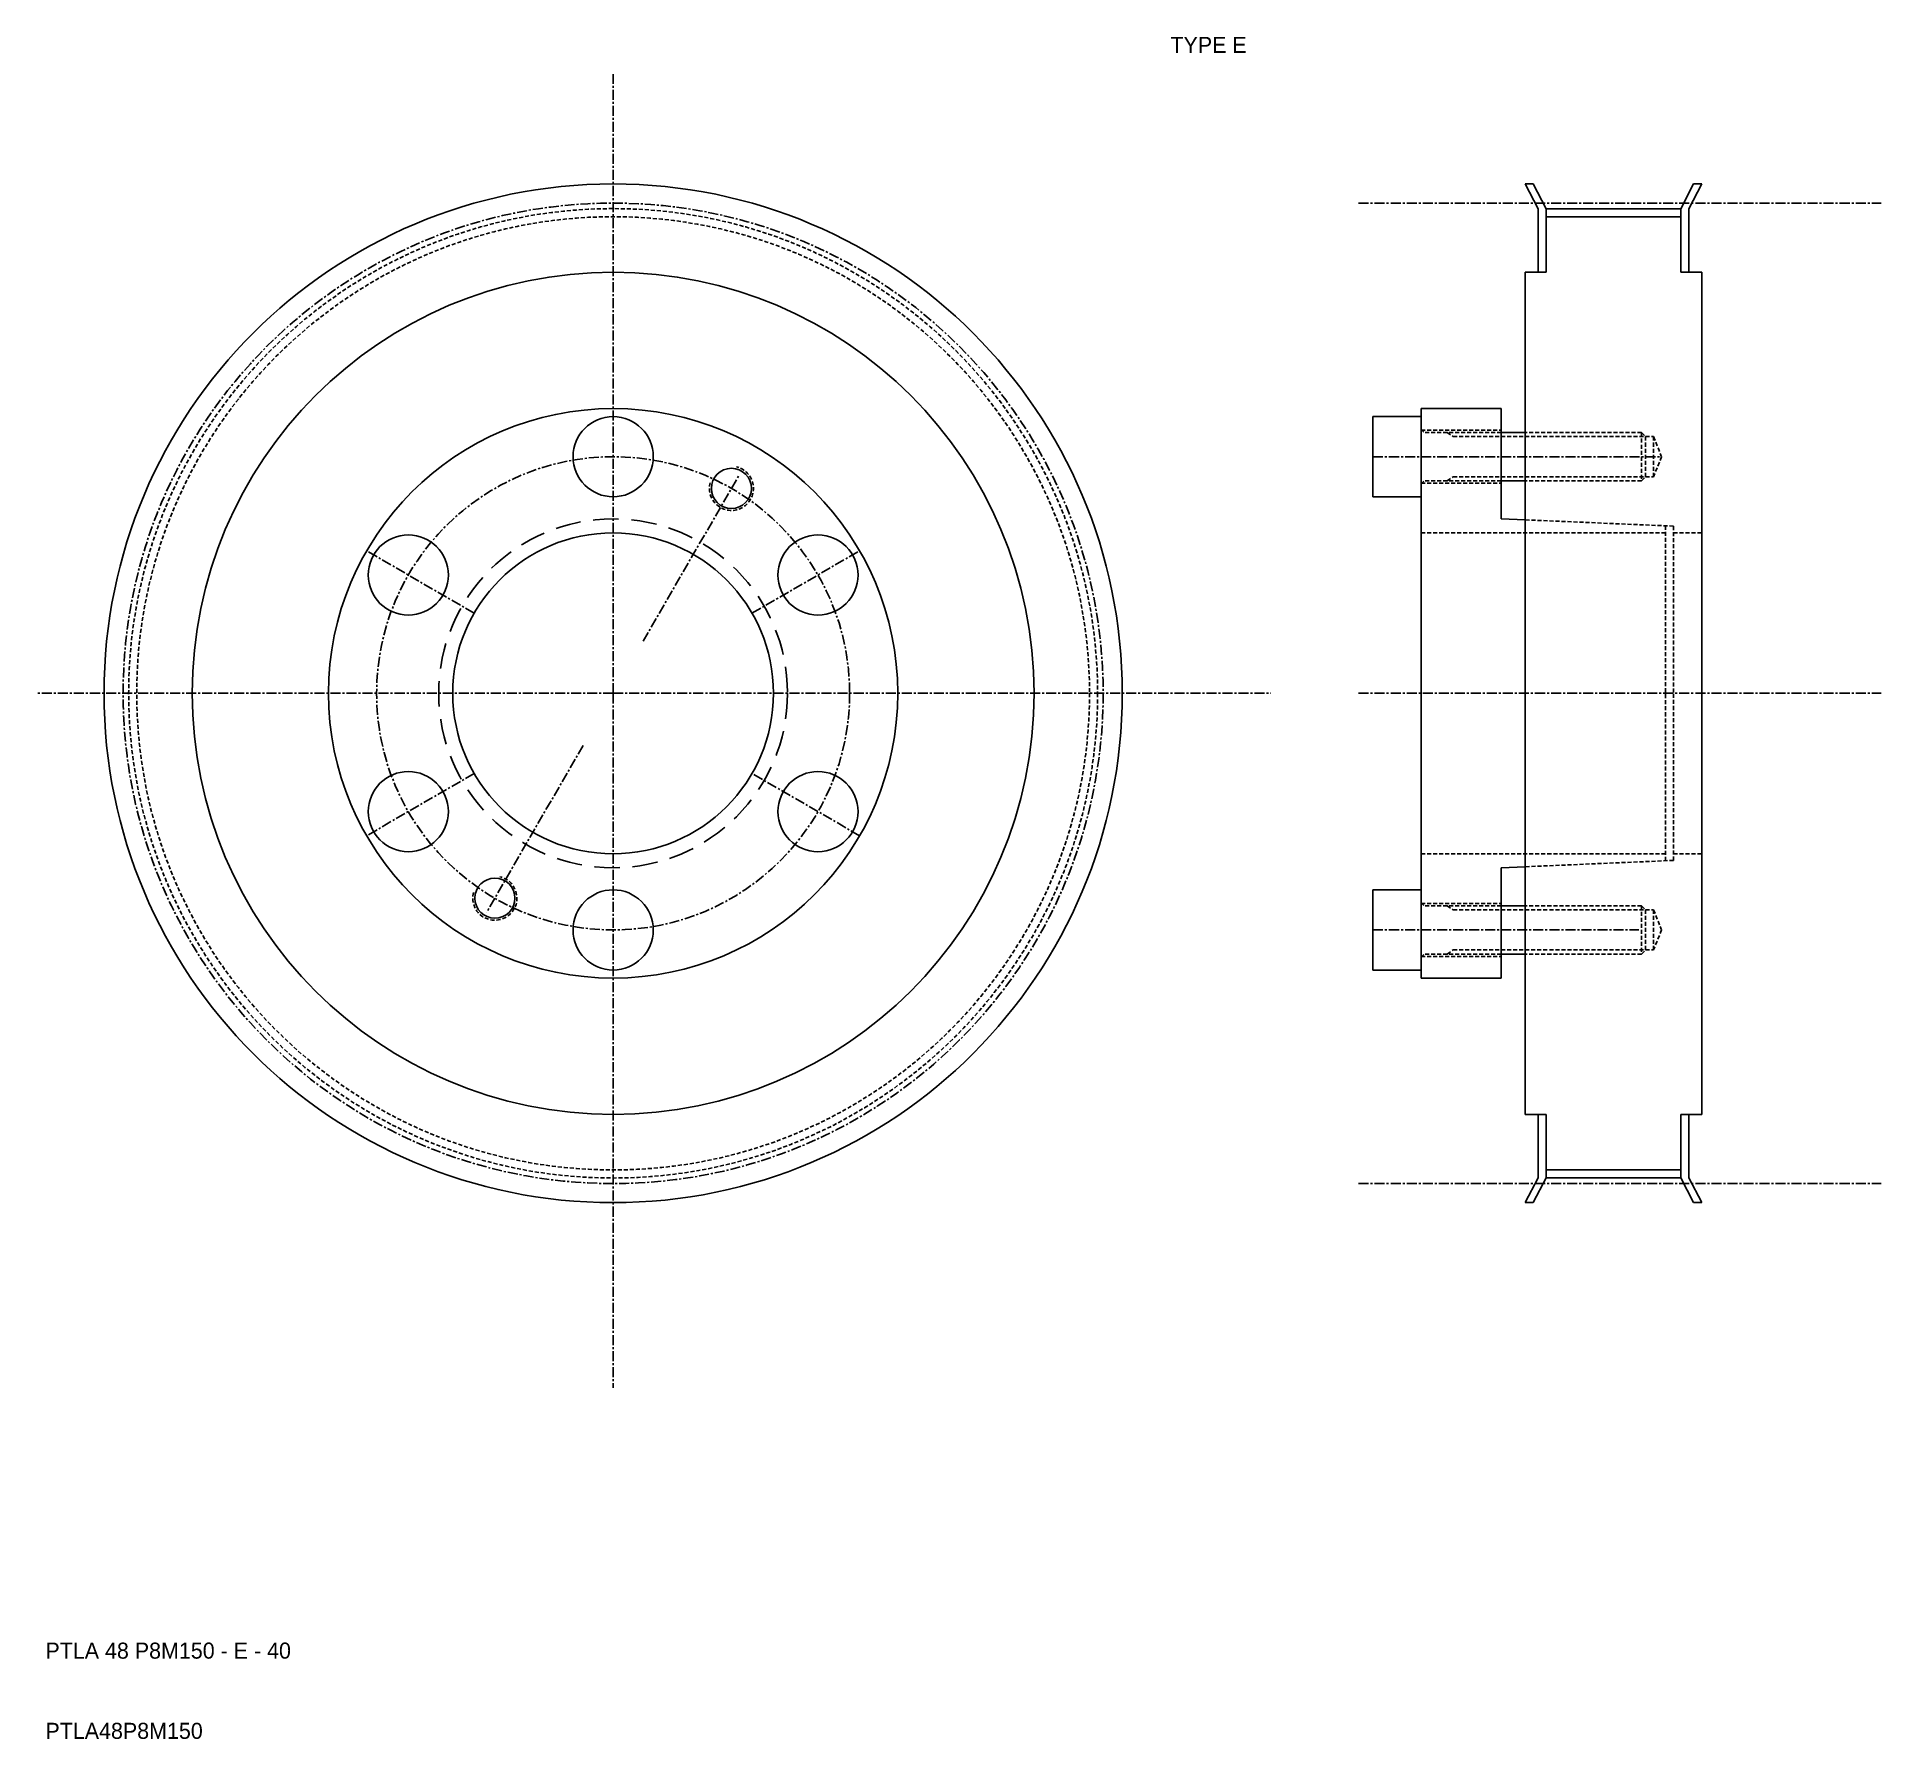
# Model space of a CAD drawing. Extents: x -265 to -35, y 857 to 1069.
import ezdxf

# ---------------------------------------------------------------- set-up
doc = ezdxf.new("R2010")
doc.units = 0
for name, pattern in [('CENTER', [2, 1.25, -0.25, 0.25, -0.25]), ('DASHED', [0.75, 0.5, -0.25]), ('HIDDEN2', [4.7625, 3.175, -1.5875])]:
    doc.linetypes.add(name, pattern=pattern)
doc.layers.get('0').update_dxf_attribs({"linetype": 'CONTINUOUS'})
doc.layers.add('CENTER', color=1, linetype='CENTER')

msp = doc.modelspace()

# ---------------------------------------------------------------- linework, layer by layer
at = {"color": 7, "linetype": 'CONTINUOUS'}
for p, q in [((-78.81, 1050.83), (-79.81, 1050.83)), ((-78.21, 1047.75), (-79.81, 1050.83)), ((-77.21, 1047.75), (-78.81, 1050.83)), ((-60.41, 1047.75), (-58.81, 1050.83)), ((-59.41, 1047.75), (-57.81, 1050.83)), ((-58.81, 1050.83), (-57.81, 1050.83)), ((-78.21, 1047.75), (-78.21, 1039.83)), ((-77.21, 1047.75), (-60.41, 1047.75)), ((-77.21, 1047.75), (-77.21, 1039.83)), ((-77.21, 1046.75), (-60.41, 1046.75)), ((-60.41, 1047.75), (-60.41, 1039.83)), ((-59.41, 1047.75), (-59.41, 1039.83)), ((-77.21, 1039.83), (-79.81, 1039.83)), ((-79.81, 1039.83), (-79.81, 987.33)), ((-60.41, 1039.83), (-57.81, 1039.83)), ((-57.81, 1039.83), (-57.81, 987.33)), ((-57.81, 1039.83), (-57.81, 987.33)), ((-92.81, 1021.83), (-98.81, 1021.83)), ((-98.81, 1021.83), (-98.81, 1011.83)), ((-92.81, 1022.83), (-92.81, 987.33)), ((-82.81, 1022.83), (-92.81, 1022.83)), ((-92.81, 1021.83), (-92.81, 1006.83)), ((-92.81, 1021.83), (-92.81, 1020.23)), ((-82.81, 1022.83), (-82.81, 1009.08)), ((-92.81, 1020.23), (-92.81, 1013.43)), ((-79.81, 1019.83), (-82.81, 1019.83)), ((-92.81, 1013.43), (-92.81, 1011.83)), ((-79.81, 1013.83), (-82.81, 1013.83)), ((-98.81, 1011.83), (-92.81, 1011.83)), ((-79.81, 1008.96), (-82.81, 1009.08)), ((-92.81, 951.83), (-92.81, 987.33)), ((-79.81, 934.83), (-79.81, 987.33)), ((-57.81, 934.83), (-57.81, 987.33)), ((-57.81, 934.83), (-57.81, 987.33)), ((-79.81, 965.71), (-82.81, 965.58)), ((-82.81, 951.83), (-82.81, 965.58)), ((-92.81, 962.83), (-98.81, 962.83)), ((-98.81, 962.83), (-98.81, 952.83)), ((-92.81, 962.83), (-92.81, 961.23)), ((-92.81, 961.23), (-92.81, 954.43)), ((-79.81, 960.83), (-82.81, 960.83)), ((-79.81, 954.83), (-82.81, 954.83)), ((-98.81, 952.83), (-92.81, 952.83)), ((-92.81, 954.43), (-92.81, 952.83)), ((-82.81, 951.83), (-92.81, 951.83)), ((-77.21, 934.83), (-79.81, 934.83)), ((-78.21, 926.91), (-78.21, 934.83)), ((-77.21, 926.91), (-77.21, 934.83)), ((-60.41, 926.91), (-60.41, 934.83)), ((-60.41, 934.83), (-57.81, 934.83)), ((-59.41, 926.91), (-59.41, 934.83)), ((-77.21, 927.91), (-60.41, 927.91)), ((-78.21, 926.91), (-79.81, 923.83)), ((-77.21, 926.91), (-78.81, 923.83)), ((-77.21, 926.91), (-60.41, 926.91)), ((-60.41, 926.91), (-58.81, 923.83)), ((-59.41, 926.91), (-57.81, 923.83)), ((-78.81, 923.83), (-79.81, 923.83)), ((-58.81, 923.83), (-57.81, 923.83))]:
    msp.add_line(p, q, dxfattribs=at)
at = {"color": 3, "linetype": 'DASHED'}
for p, q in [((-92.81, 1020.23), (-92.41, 1019.83)), ((-92.81, 1020.13), (-82.81, 1020.13)), ((-82.81, 1019.83), (-92.41, 1019.83)), ((-89.56, 1019.83), (-88.81, 1019.33)), ((-88.81, 1019.33), (-82.81, 1019.33)), ((-82.81, 1019.33), (-63.81, 1019.33)), ((-65.31, 1019.83), (-79.81, 1019.83)), ((-65.31, 1019.83), (-65.31, 1013.83)), ((-65.31, 1019.83), (-64.81, 1019.33)), ((-64.81, 1019.33), (-64.81, 1014.33)), ((-63.81, 1019.33), (-62.81, 1016.83)), ((-63.81, 1019.33), (-63.81, 1014.33)), ((-62.81, 1016.83), (-63.81, 1014.33)), ((-92.81, 1013.43), (-92.41, 1013.83)), ((-92.81, 1013.53), (-82.81, 1013.53)), ((-82.81, 1013.83), (-92.41, 1013.83)), ((-89.56, 1013.83), (-88.81, 1014.33)), ((-88.81, 1014.33), (-82.81, 1014.33)), ((-82.81, 1014.33), (-63.81, 1014.33)), ((-65.31, 1013.83), (-79.81, 1013.83)), ((-65.31, 1013.83), (-64.81, 1014.33)), ((-61.31, 1008.17), (-79.81, 1008.96)), ((-62.31, 1008.21), (-62.31, 987.33)), ((-61.31, 1008.17), (-61.31, 987.33)), ((-62.31, 1007.33), (-92.81, 1007.33)), ((-61.31, 1007.33), (-57.81, 1007.33)), ((-61.31, 1007.33), (-61.31, 1007.33)), ((-62.31, 966.46), (-62.31, 987.33)), ((-61.31, 966.5), (-61.31, 987.33)), ((-62.31, 967.33), (-92.81, 967.33)), ((-61.31, 966.5), (-79.81, 965.71)), ((-61.31, 967.33), (-57.81, 967.33)), ((-92.81, 961.23), (-92.41, 960.83)), ((-92.81, 961.13), (-82.81, 961.13)), ((-82.81, 960.83), (-92.41, 960.83)), ((-89.56, 960.83), (-88.81, 960.33)), ((-88.81, 960.33), (-82.81, 960.33)), ((-82.81, 960.33), (-63.81, 960.33)), ((-65.31, 960.83), (-79.81, 960.83)), ((-65.31, 960.83), (-65.31, 954.83)), ((-65.31, 960.83), (-64.81, 960.33)), ((-64.81, 960.33), (-64.81, 955.33)), ((-63.81, 960.33), (-63.81, 955.33)), ((-63.81, 960.33), (-62.81, 957.83)), ((-62.81, 957.83), (-63.81, 955.33)), ((-92.81, 954.43), (-92.41, 954.83)), ((-82.81, 954.83), (-92.41, 954.83)), ((-89.56, 954.83), (-88.81, 955.33)), ((-88.81, 955.33), (-82.81, 955.33)), ((-82.81, 955.33), (-63.81, 955.33)), ((-65.31, 954.83), (-79.81, 954.83)), ((-65.31, 954.83), (-64.81, 955.33)), ((-92.81, 954.53), (-82.81, 954.53))]:
    msp.add_line(p, q, dxfattribs=at)
at = {"color": 3, "linetype": 'HIDDEN2'}
msp.add_line((-62.81, 1016.83), (-62.81, 1016.83), dxfattribs=at)
at = {"color": 1, "linetype": 'CENTER'}
for p, q in [((-210.9, 997.33), (-224.32, 1005.08)), ((-162.84, 969.58), (-176.26, 977.33))]:
    msp.add_line(p, q, dxfattribs=at)
at = {"color": 7, "linetype": 'CONTINUOUS'}
for centre, radius in [((-193.58, 987.33), 63.5), ((-193.58, 987.33), 52.5), ((-193.58, 987.33), 35.5), ((-193.58, 1016.83), 5), ((-178.83, 1012.88), 2.5), ((-219.13, 1002.08), 5), ((-193.58, 987.33), 20), ((-168.03, 1002.08), 5), ((-219.13, 972.58), 5), ((-168.03, 972.58), 5), ((-208.33, 961.79), 2.5), ((-193.58, 957.83), 5)]:
    msp.add_circle(centre, radius, dxfattribs=at)
at = {"color": 3, "linetype": 'DASHED'}
for radius in [60.43, 59.42]:
    msp.add_circle((-193.58, 987.33), radius, dxfattribs=at)
at = {"color": 1, "linetype": 'CENTER'}
msp.add_circle((-193.58, 987.33), 29.5, dxfattribs=at)
at = {"color": 3, "linetype": 'HIDDEN2'}
msp.add_circle((-193.58, 987.33), 21.75, dxfattribs=at)
at = {"color": 3, "linetype": 'DASHED'}
for centre in [(-178.83, 1012.88), (-208.33, 961.79)]:
    msp.add_arc(centre, 2.75, 165, 77, dxfattribs=at)
at = {"layer": 'CENTER', "color": 1, "linetype": 'CENTER'}
for p, q in [((-193.58, 987.33), (-193.58, 1064.51)), ((-100.6, 1048.45), (-35.43, 1048.45)), ((-98.81, 1016.83), (-62.81, 1016.83)), ((-189.83, 993.83), (-177.83, 1014.61)), ((-176.26, 997.33), (-162.84, 1005.08)), ((-193.58, 987.33), (-265.45, 987.33)), ((-193.58, 987.33), (-111.55, 987.33)), ((-193.58, 987.33), (-193.58, 900.75)), ((-100.6, 987.33), (-35.43, 987.33)), ((-197.33, 980.84), (-209.33, 960.05)), ((-210.9, 977.33), (-224.32, 969.58)), ((-98.81, 957.83), (-65.63, 957.83)), ((-100.6, 926.22), (-35.43, 926.22))]:
    msp.add_line(p, q, dxfattribs=at)
msp.add_circle((-193.58, 987.33), 61.12, dxfattribs=at)

# ---------------------------------------------------------------- texts
at = {"color": 7, "linetype": 'CONTINUOUS'}
for s, p in [('TYPE E', (-124.07, 1067.17)), ('PTLA 48 P8M150 - E - 40', (-264.39, 866.98)), ('PTLA48P8M150', (-264.39, 856.98))]:
    msp.add_text(s, height=2, dxfattribs=at).set_placement(p)

doc.saveas('drawing.dxf')
